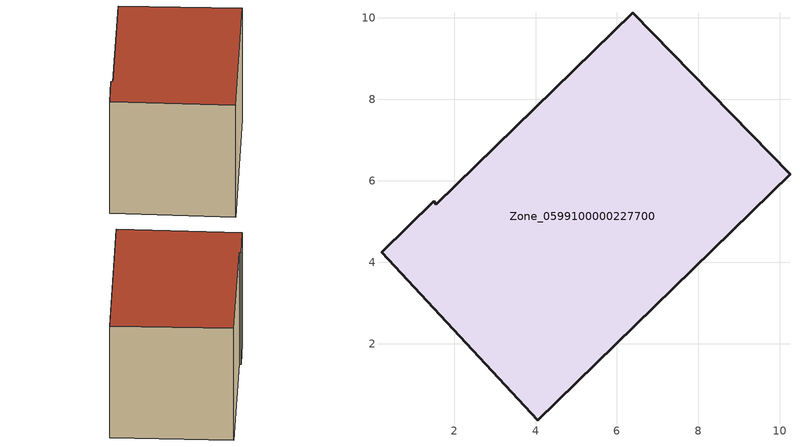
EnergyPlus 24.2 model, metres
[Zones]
Zone_0599100000227700
 floor ground (C_G): 10.25,6.16 4.05,0.12 0.22,4.24 1.5,5.5 1.56,5.43 6.39,10.13 z0
 wall outside (C_F): 1.56,5.43 1.5,5.5 0.22,4.24 4.05,0.12 10.25,6.16 6.39,10.13 1.56,5.43 z0:5.74
 roof outside (C_R): 4.05,0.12 10.25,6.16 6.39,10.13 1.56,5.43 1.5,5.5 0.22,4.24 z5.74
[BUILDING]
Pand.0599100000227700: North Axis=0; Terrain=City; Loads Convergence Tolerance Value=0.04; Temperature Convergence Tolerance Value=0.4; Solar Distribution=FullExterior; Maximum Number of Warmup Days=25; Minimum Number of Warmup Days=1
[Site:Location]
Rotterdam.The.Hague.AP_ZH_NLD Design_Conditions: Latitude=51.96; Longitude=4.45; Time Zone=1; Elevation=-4.5
[SITE:GROUNDTEMPERATURE:BUILDINGSURFACE]
18, 18, 18, 18, 18, 18, 18, 18, 18, 18, 18, 18
[MATERIAL] Thermal Absorptance=0.9; Solar Absorptance=0.7; Visible Absorptance=0.7
Name | Roughness | Thickness | Conductivity | Density | Specific Heat
G.TI.1975-1991 | MediumSmooth | 0.15 | 0.288461 | 540 | 1210
F.TI.1975-1991 | Rough | 0.3 | 0.230769 | 1920 | 840
R.TI.1975-1991 | MediumRough | 0.2 | 0.153846 | 1500 | 1000
[CONSTRUCTION]
C_G: G.TI.1975-1991
C_F: F.TI.1975-1991
C_R: R.TI.1975-1991
[ZONE]
Zone_0599100000227700: Type=1; Multiplier=1; Ceiling Height=Autocalculate; Volume=Autocalculate; Floor Area=autocalculate; Part of Total Floor Area=Yes
[ZONEINFILTRATION:DESIGNFLOWRATE]
Infil_Zone_0599100000227700: Zone or ZoneList or Space or SpaceList=Zone_0599100000227700; Schedule=AlwaysOn; Design Flow Rate Calculation Method=Flow/Area; Flow Rate per Floor Area=0.003; Constant Term Coefficient=1; Temperature Term Coefficient=0; Velocity Term Coefficient=0; Velocity Squared Term Coefficient=0
[HVACTEMPLATE:ZONE:IDEALLOADSAIRSYSTEM]
Zone_0599100000227700: Maximum Heating Supply Air Temperature=50; Minimum Cooling Supply Air Temperature=13; Maximum Heating Supply Air Humidity Ratio=0.0156; Minimum Cooling Supply Air Humidity Ratio=0.0077; Heating Limit=NoLimit; Cooling Limit=NoLimit; Dehumidification Control Type=ConstantSensibleHeatRatio; Cooling Sensible Heat Ratio=0.7; Dehumidification Setpoint=60; Humidification Control Type=None; Humidification Setpoint=30; Outdoor Air Method=None; Outdoor Air Flow Rate per Person=0.00944; Outdoor Air Flow Rate per Zone Floor Area=0; Outdoor Air Flow Rate per Zone=0; Demand Controlled Ventilation Type=None; Outdoor Air Economizer Type=NoEconomizer; Heat Recovery Type=None; Sensible Heat Recovery Effectiveness=0.7; Latent Heat Recovery Effectiveness=0.65
[ZONECONTROL:THERMOSTAT]
ThermostatControl_Zone_0599100000227700: Zone or ZoneList=Zone_0599100000227700; Control Type Schedule=DualSetpointControlType; Control 1=Thermostat_Zone_0599100000227700; Temperature Difference Between Cutout And Setpoint=0
[THERMOSTATSETPOINT:DUALSETPOINT]
Thermostat_Zone_0599100000227700: Heating Setpoint Temperature Schedule=HeatingSetpoint_Zone_0599100000227700; Cooling Setpoint Temperature Schedule=CoolingSetpoint_Zone_0599100000227700
[SCHEDULE:COMPACT]
HeatingSetpoint_Zone_0599100000227700: Through: 12/31, For: AllDays, Until: 24:00, 21
CoolingSetpoint_Zone_0599100000227700: Through: 12/31, For: AllDays, Until: 24:00, 24
DualSetpointControlType: Through: 12/31, For: AllDays, Until: 24:00, 4
AlwaysOn: Through: 12/31, For: AllDays, Until: 24:00, 1
